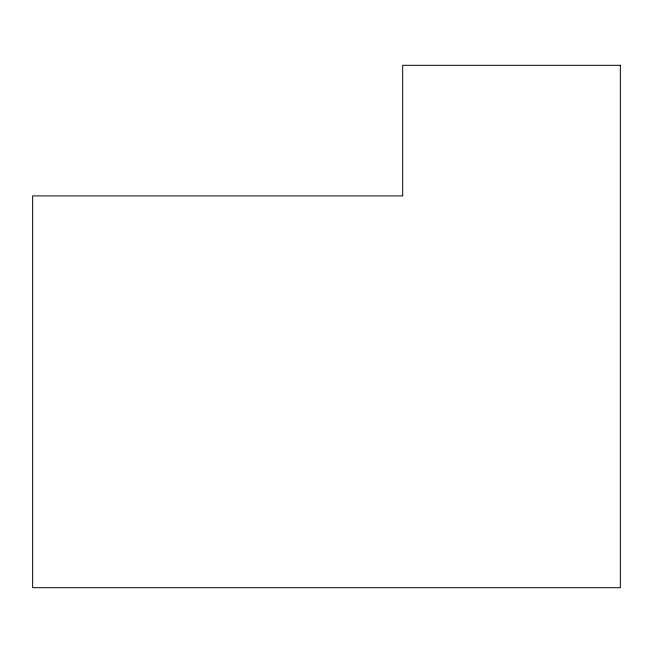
<?xml version="1.0" encoding="UTF-8"?>
<svg xmlns="http://www.w3.org/2000/svg" width="653" height="653" viewBox="0 0 653 653"><rect width="100%" height="100%" fill="white"/><g stroke="black" fill="none" stroke-linecap="round" stroke-linejoin="round"><path stroke-width="0.98" d="M620.35 65.3L402.681 65.3L402.681 195.9L32.65 195.9L32.65 587.7L620.35 587.7L620.35 65.3"/></g></svg>
